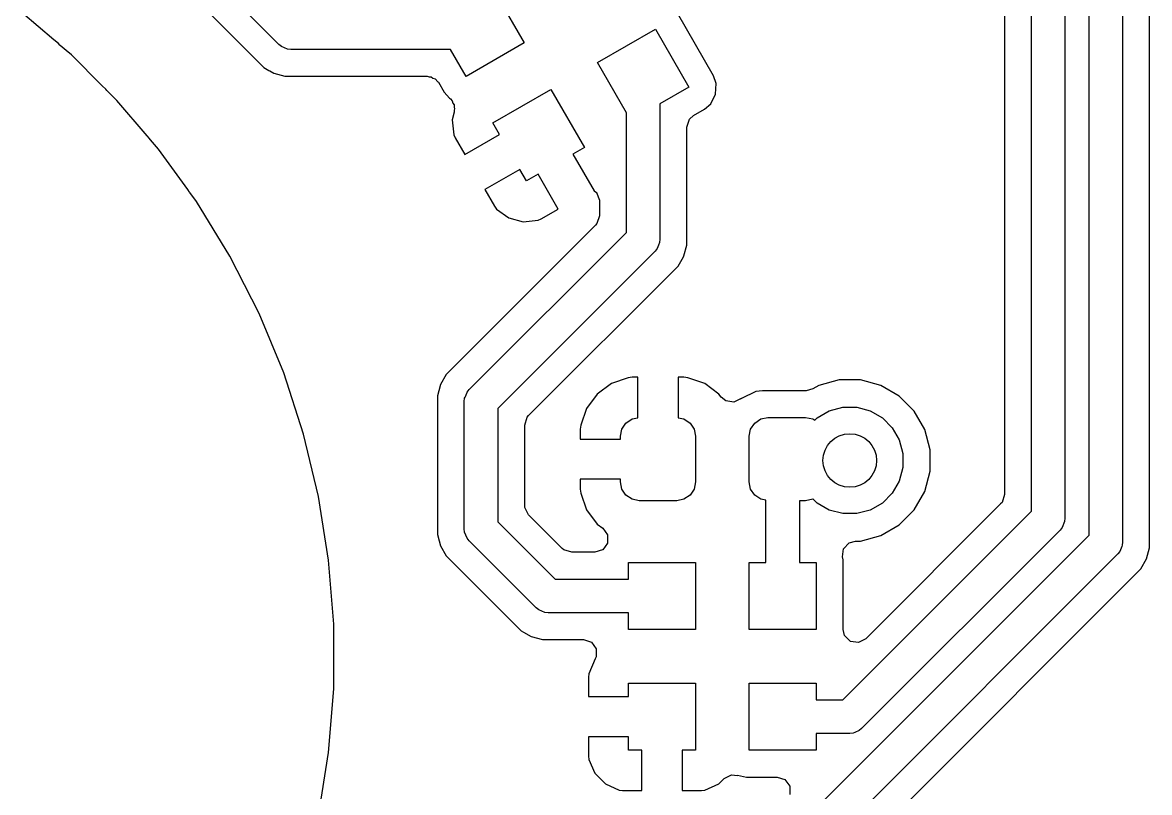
# Model space of a CAD drawing. Extents: x 0.79 to 7.64, y -5.35 to -0.98.
# Drawn here: x 4.3614 to 4.6923, y -4.9219 to -4.6959 of the extents above; entities that cross this region are included whole.
import ezdxf

# ---------------------------------------------------------------- set-up
doc = ezdxf.new("R2010")
doc.units = 0
doc.header["$MEASUREMENT"] = 0
doc.layers.add('BLACK', color=7, linetype='CONTINUOUS')

msp = doc.modelspace()

# ---------------------------------------------------------------- linework, layer by layer
at = {"layer": 'BLACK', "linetype": 'CONTINUOUS'}
for p, q in [((4.68445, -2.95098), (4.68445, -4.84835)), ((4.67461, -4.84631), (4.67461, -2.95302)), ((4.66752, -2.95799), (4.66752, -4.84134)), ((4.65768, -4.8393), (4.65768, -2.96003)), ((4.64978, -3.06673), (4.64978, -4.83442)), ((4.69234, -4.84666), (4.69234, -3.07873)), ((4.43668, -4.7023), (4.41975, -4.68537)), ((4.49886, -4.68479), (4.5087, -4.70184)), ((4.41297, -4.68976), (4.4299, -4.70669)), ((4.37057, -4.70095), (4.36141, -4.69313)), ((4.56433, -4.71154), (4.55371, -4.69314)), ((4.53021, -4.70761), (4.54726, -4.69776)), ((4.54726, -4.69776), (4.5571, -4.71481)), ((4.37058, -4.70096), (4.37057, -4.70095)), ((4.37192, -4.70206), (4.37058, -4.70096)), ((4.37239, -4.70251), (4.37192, -4.70206)), ((4.37248, -4.70259), (4.37239, -4.70251)), ((4.37425, -4.7041), (4.37248, -4.70259)), ((4.43742, -4.70291), (4.43668, -4.7023)), ((4.5087, -4.70184), (4.49165, -4.71168)), ((4.37576, -4.70539), (4.37425, -4.7041)), ((4.3848, -4.71443), (4.37576, -4.70539)), ((4.4392, -4.70365), (4.43742, -4.70291)), ((4.44016, -4.70374), (4.4392, -4.70365)), ((4.4392, -4.70365), (4.4392, -4.70365)), ((4.48707, -4.70374), (4.44016, -4.70374)), ((4.49165, -4.71168), (4.48707, -4.70374)), ((4.4299, -4.70669), (4.4299, -4.70669)), ((4.4299, -4.70669), (4.43229, -4.70907)), ((4.43229, -4.70907), (4.43375, -4.70992)), ((4.53874, -4.72237), (4.53021, -4.70761)), ((4.43375, -4.70992), (4.43404, -4.71008)), ((4.43404, -4.71008), (4.43404, -4.71008)), ((4.43404, -4.71008), (4.43521, -4.71076)), ((4.43521, -4.71076), (4.43521, -4.71076)), ((4.43521, -4.71076), (4.43847, -4.71163)), ((4.43847, -4.71163), (4.44184, -4.71163)), ((4.44184, -4.71163), (4.48026, -4.71163)), ((4.48026, -4.71163), (4.48084, -4.71182)), ((4.48084, -4.71182), (4.48145, -4.71182)), ((4.48145, -4.71182), (4.48187, -4.71216)), ((4.48187, -4.71216), (4.48255, -4.71238)), ((4.48255, -4.71238), (4.4834, -4.71323)), ((4.56508, -4.71376), (4.56433, -4.71154)), ((4.38483, -4.71446), (4.3848, -4.71443)), ((4.3848, -4.71443), (4.3848, -4.71443)), ((4.38587, -4.71546), (4.38483, -4.71446)), ((4.38619, -4.71582), (4.38587, -4.71546)), ((4.38627, -4.7159), (4.38619, -4.71582)), ((4.4834, -4.71323), (4.48353, -4.7134)), ((4.48353, -4.7134), (4.48521, -4.71631)), ((4.49953, -4.72532), (4.51658, -4.71548)), ((4.51658, -4.71548), (4.52642, -4.73253)), ((4.5571, -4.71481), (4.54858, -4.71973)), ((4.56488, -4.71689), (4.56508, -4.71376)), ((4.38844, -4.71807), (4.38627, -4.7159)), ((4.38627, -4.7159), (4.38627, -4.7159)), ((4.3891, -4.71873), (4.38844, -4.71807)), ((4.39801, -4.72916), (4.3891, -4.71873)), ((4.48521, -4.71631), (4.48675, -4.71807)), ((4.48675, -4.71807), (4.48706, -4.71822)), ((4.48706, -4.71822), (4.48753, -4.71886)), ((4.48753, -4.71886), (4.48774, -4.7195)), ((4.56349, -4.71971), (4.56488, -4.71689)), ((4.48815, -4.72217), (4.48755, -4.7244)), ((4.48774, -4.7195), (4.48812, -4.72005)), ((4.48812, -4.72005), (4.48813, -4.72068)), ((4.48813, -4.72068), (4.48828, -4.72115)), ((4.48828, -4.72115), (4.48814, -4.72158)), ((4.48814, -4.72158), (4.48815, -4.72217)), ((4.53874, -4.75745), (4.53874, -4.72237)), ((4.54858, -4.71973), (4.54858, -4.75949)), ((4.55842, -4.72317), (4.56172, -4.72126)), ((4.56172, -4.72126), (4.56349, -4.71971)), ((4.56172, -4.72126), (4.56172, -4.72126)), ((4.56172, -4.72126), (4.56172, -4.72126)), ((4.48755, -4.7244), (4.48755, -4.7244)), ((4.48755, -4.7244), (4.48802, -4.72879)), ((4.5015, -4.72873), (4.49953, -4.72532)), ((4.55647, -4.72654), (4.55722, -4.72425)), ((4.55722, -4.72425), (4.55842, -4.72317)), ((4.48802, -4.72879), (4.48802, -4.72879)), ((4.48802, -4.72879), (4.48842, -4.7297)), ((4.49127, -4.73464), (4.5015, -4.72873)), ((4.55647, -4.76118), (4.55647, -4.72654)), ((4.3987, -4.72994), (4.39801, -4.72916)), ((4.39888, -4.73018), (4.3987, -4.72994)), ((4.39896, -4.73028), (4.39888, -4.73018)), ((4.40136, -4.73308), (4.39896, -4.73028)), ((4.48842, -4.7297), (4.49127, -4.73464)), ((4.40992, -4.74487), (4.40136, -4.73308)), ((4.49127, -4.73464), (4.49127, -4.73464)), ((4.52642, -4.73253), (4.52301, -4.7345)), ((4.52301, -4.7345), (4.52925, -4.74531)), ((4.5074, -4.73896), (4.49717, -4.74487)), ((4.50937, -4.74237), (4.5074, -4.73896)), ((4.51278, -4.7404), (4.50937, -4.74237)), ((4.51869, -4.75063), (4.51278, -4.7404)), ((4.41002, -4.74501), (4.40992, -4.74487)), ((4.41006, -4.74506), (4.41002, -4.74501)), ((4.41032, -4.74541), (4.41006, -4.74506)), ((4.41034, -4.74543), (4.41032, -4.74541)), ((4.41046, -4.74561), (4.41034, -4.74543)), ((4.41199, -4.74771), (4.41046, -4.74561)), ((4.41046, -4.74561), (4.41046, -4.74561)), ((4.49717, -4.74487), (4.50002, -4.7498)), ((4.49717, -4.74487), (4.49717, -4.74487)), ((4.52925, -4.74531), (4.52998, -4.74578)), ((4.41245, -4.74835), (4.41199, -4.74771)), ((4.42231, -4.76444), (4.41245, -4.74835)), ((4.52998, -4.74578), (4.53001, -4.74588)), ((4.53001, -4.74588), (4.5301, -4.74594)), ((4.5301, -4.74594), (4.53044, -4.747)), ((4.53044, -4.747), (4.53084, -4.74803)), ((4.53084, -4.74803), (4.53084, -4.74823)), ((4.53084, -4.74823), (4.53084, -4.75257)), ((4.50002, -4.7498), (4.50062, -4.7506)), ((4.50062, -4.7506), (4.50418, -4.75321)), ((4.51375, -4.75348), (4.51869, -4.75063)), ((4.5297, -4.75532), (4.48581, -4.79922)), ((4.50418, -4.75321), (4.50418, -4.75321)), ((4.50418, -4.75321), (4.50845, -4.75435)), ((4.50845, -4.75435), (4.51284, -4.75388)), ((4.51284, -4.75388), (4.51375, -4.75348)), ((4.51284, -4.75388), (4.51284, -4.75388)), ((4.5301, -4.75486), (4.5297, -4.75532)), ((4.53084, -4.75257), (4.5301, -4.75486)), ((4.49258, -4.80361), (4.53874, -4.75745)), ((4.54818, -4.76118), (4.54775, -4.76222)), ((4.54849, -4.76045), (4.54818, -4.76118)), ((4.54858, -4.75949), (4.54849, -4.76045)), ((4.54849, -4.76045), (4.54849, -4.76045)), ((4.55562, -4.76435), (4.55647, -4.76118)), ((4.43088, -4.78126), (4.42231, -4.76444)), ((4.42231, -4.76444), (4.42231, -4.76444)), ((4.54714, -4.76297), (4.50098, -4.80913)), ((4.54775, -4.76222), (4.54714, -4.76297)), ((4.54775, -4.76222), (4.54775, -4.76222)), ((4.55391, -4.76736), (4.55549, -4.76463)), ((4.55549, -4.76463), (4.55553, -4.76455)), ((4.55553, -4.76455), (4.5556, -4.76444)), ((4.5556, -4.76444), (4.55562, -4.76435)), ((4.51002, -4.81125), (4.55391, -4.76736)), ((4.4381, -4.7987), (4.43088, -4.78126)), ((4.44394, -4.81665), (4.4381, -4.7987)), ((4.48581, -4.79922), (4.48412, -4.80214)), ((4.48581, -4.79922), (4.48581, -4.79922)), ((4.48581, -4.79922), (4.48581, -4.79922)), ((4.53433, -4.80183), (4.53013, -4.80494)), ((4.53926, -4.80011), (4.53433, -4.80183)), ((4.54043, -4.8), (4.53926, -4.80011)), ((4.53926, -4.80011), (4.53926, -4.80011)), ((4.54213, -4.8), (4.54043, -4.8)), ((4.54213, -4.81189), (4.54213, -4.8)), ((4.55563, -4.8), (4.55394, -4.8)), ((4.55394, -4.8), (4.55394, -4.8)), ((4.55394, -4.8), (4.55394, -4.81189)), ((4.5568, -4.80011), (4.55563, -4.8)), ((4.56173, -4.80183), (4.5568, -4.80011)), ((4.56593, -4.80494), (4.56173, -4.80183)), ((4.60122, -4.80077), (4.59521, -4.80238)), ((4.60744, -4.80077), (4.60122, -4.80077)), ((4.61346, -4.80238), (4.60744, -4.80077)), ((4.48365, -4.80392), (4.48325, -4.8054)), ((4.48412, -4.80214), (4.48365, -4.80392)), ((4.48365, -4.80392), (4.48365, -4.80392)), ((4.48412, -4.80214), (4.48412, -4.80214)), ((4.49154, -4.8054), (4.49197, -4.80435)), ((4.49197, -4.80435), (4.49258, -4.80361)), ((4.49197, -4.80435), (4.49197, -4.80435)), ((4.53013, -4.80494), (4.52703, -4.80914)), ((4.53013, -4.80494), (4.53013, -4.80494)), ((4.56656, -4.80579), (4.56593, -4.80494)), ((4.56593, -4.80494), (4.56593, -4.80494)), ((4.57679, -4.80417), (4.57251, -4.80617)), ((4.57874, -4.80392), (4.57679, -4.80417)), ((4.57679, -4.80417), (4.57679, -4.80417)), ((4.5915, -4.80392), (4.57874, -4.80392)), ((4.57874, -4.80392), (4.57874, -4.80392)), ((4.59344, -4.8034), (4.5915, -4.80392)), ((4.59521, -4.80238), (4.59344, -4.8034)), ((4.59521, -4.80238), (4.59521, -4.80238)), ((4.59521, -4.80238), (4.59521, -4.80238)), ((4.59521, -4.80238), (4.59521, -4.80238)), ((4.61885, -4.80549), (4.61346, -4.80238)), ((4.48325, -4.8054), (4.48325, -4.8054)), ((4.48325, -4.8054), (4.48325, -4.8428)), ((4.49114, -4.80709), (4.49124, -4.80613)), ((4.49114, -4.84449), (4.49114, -4.80709)), ((4.49124, -4.80613), (4.49138, -4.80579)), ((4.49138, -4.80579), (4.49154, -4.8054)), ((4.56793, -4.80694), (4.56656, -4.80579)), ((4.5703, -4.80732), (4.56793, -4.80694)), ((4.57221, -4.80635), (4.5703, -4.80732)), ((4.57223, -4.80637), (4.57221, -4.80635)), ((4.57236, -4.80627), (4.57223, -4.80637)), ((4.57245, -4.80623), (4.57236, -4.80627)), ((4.57251, -4.80617), (4.57245, -4.80623)), ((4.57251, -4.80617), (4.57251, -4.80617)), ((4.62325, -4.80989), (4.61885, -4.80549)), ((4.50098, -4.80913), (4.50098, -4.84245)), ((4.50888, -4.81401), (4.50962, -4.81172)), ((4.50962, -4.81172), (4.51002, -4.81125)), ((4.52703, -4.80914), (4.52531, -4.81407)), ((4.57821, -4.81223), (4.58031, -4.81181)), ((4.58031, -4.81181), (4.59134, -4.81181)), ((4.59134, -4.81181), (4.59345, -4.81223)), ((4.59474, -4.81192), (4.5983, -4.80986)), ((4.5983, -4.80986), (4.60228, -4.8088)), ((4.60228, -4.8088), (4.60639, -4.8088)), ((4.60639, -4.8088), (4.61036, -4.80986)), ((4.61036, -4.80986), (4.61392, -4.81192)), ((4.62636, -4.81528), (4.62325, -4.80989)), ((4.50888, -4.81524), (4.50888, -4.81401)), ((4.52531, -4.81407), (4.5252, -4.81524)), ((4.53743, -4.81521), (4.53862, -4.81343)), ((4.53862, -4.81343), (4.54041, -4.81223)), ((4.54041, -4.81223), (4.54213, -4.81189)), ((4.55394, -4.81189), (4.55565, -4.81223)), ((4.55565, -4.81223), (4.55744, -4.81343)), ((4.55744, -4.81343), (4.55864, -4.81521)), ((4.57522, -4.81521), (4.57642, -4.81343)), ((4.57642, -4.81343), (4.57821, -4.81223)), ((4.59345, -4.81223), (4.59404, -4.81262)), ((4.59404, -4.81262), (4.59474, -4.81192)), ((4.61392, -4.81192), (4.61682, -4.81482)), ((4.61682, -4.81482), (4.61888, -4.81838)), ((4.44834, -4.835), (4.44394, -4.81665)), ((4.50888, -4.83757), (4.50888, -4.81524)), ((4.5252, -4.81524), (4.5252, -4.81811)), ((4.5252, -4.81811), (4.5252, -4.81811)), ((4.5252, -4.81811), (4.53701, -4.81811)), ((4.53701, -4.81732), (4.53743, -4.81521)), ((4.53701, -4.81811), (4.53701, -4.81732)), ((4.55864, -4.81521), (4.55906, -4.81732)), ((4.55906, -4.81732), (4.55906, -4.83071)), ((4.5748, -4.81732), (4.57522, -4.81521)), ((4.5748, -4.83071), (4.5748, -4.81732)), ((4.61888, -4.81838), (4.61994, -4.82235)), ((4.62797, -4.8213), (4.62636, -4.81528)), ((4.62797, -4.82752), (4.62797, -4.8213)), ((4.61994, -4.82235), (4.61994, -4.82646)), ((4.61994, -4.82646), (4.61888, -4.83044)), ((4.62636, -4.83353), (4.62797, -4.82752)), ((4.53701, -4.82992), (4.5252, -4.82992)), ((4.5252, -4.82992), (4.5252, -4.82992)), ((4.5252, -4.82992), (4.5252, -4.8328)), ((4.53701, -4.83071), (4.53701, -4.82992)), ((4.53743, -4.83282), (4.53701, -4.83071)), ((4.55906, -4.83071), (4.55864, -4.83282)), ((4.57522, -4.83282), (4.5748, -4.83071)), ((4.61888, -4.83044), (4.61682, -4.834)), ((4.5252, -4.8328), (4.52531, -4.83397)), ((4.52531, -4.83397), (4.52531, -4.83397)), ((4.52531, -4.83397), (4.52703, -4.83889)), ((4.53862, -4.83461), (4.53743, -4.83282)), ((4.54041, -4.8358), (4.53862, -4.83461)), ((4.55744, -4.83461), (4.55565, -4.8358)), ((4.55864, -4.83282), (4.55744, -4.83461)), ((4.57642, -4.83461), (4.57522, -4.83282)), ((4.57821, -4.8358), (4.57642, -4.83461)), ((4.61682, -4.834), (4.61392, -4.8369)), ((4.62325, -4.83893), (4.62636, -4.83353)), ((4.64978, -4.83442), (4.64904, -4.83671)), ((4.45129, -4.85364), (4.44834, -4.835)), ((4.50893, -4.83818), (4.50888, -4.83757)), ((4.51002, -4.84032), (4.50893, -4.83818)), ((4.54252, -4.83622), (4.54041, -4.8358)), ((4.55354, -4.83622), (4.54252, -4.83622)), ((4.55565, -4.8358), (4.55354, -4.83622)), ((4.57972, -4.8361), (4.57821, -4.8358)), ((4.57972, -4.85433), (4.57972, -4.8361)), ((4.59134, -4.83622), (4.58957, -4.83622)), ((4.58957, -4.83622), (4.58957, -4.85433)), ((4.59345, -4.8358), (4.59134, -4.83622)), ((4.59356, -4.83572), (4.59345, -4.8358)), ((4.59474, -4.8369), (4.59356, -4.83572)), ((4.5983, -4.83896), (4.59474, -4.8369)), ((4.64864, -4.83717), (4.60904, -4.87678)), ((4.61392, -4.8369), (4.61036, -4.83896)), ((4.64904, -4.83671), (4.64864, -4.83717)), ((4.51991, -4.85022), (4.51002, -4.84032)), ((4.52703, -4.83889), (4.53013, -4.8431)), ((4.60228, -4.84002), (4.5983, -4.83896)), ((4.60639, -4.84002), (4.60228, -4.84002)), ((4.60229, -4.89469), (4.65768, -4.8393)), ((4.61036, -4.83896), (4.60639, -4.84002)), ((4.61885, -4.84333), (4.62325, -4.83893)), ((4.66752, -4.84134), (4.66743, -4.8423)), ((4.48325, -4.8428), (4.48325, -4.84618)), ((4.49124, -4.84545), (4.49114, -4.84449)), ((4.50098, -4.84245), (4.51779, -4.85925)), ((4.53013, -4.8431), (4.53013, -4.8431)), ((4.53013, -4.8431), (4.5318, -4.84432)), ((4.5318, -4.84432), (4.53249, -4.84529)), ((4.66608, -4.84482), (4.60781, -4.90309)), ((4.61346, -4.84644), (4.61885, -4.84333)), ((4.66669, -4.84407), (4.66608, -4.84482)), ((4.66743, -4.8423), (4.66669, -4.84407)), ((4.66669, -4.84407), (4.66669, -4.84407)), ((4.48325, -4.84618), (4.48373, -4.84798)), ((4.48373, -4.84798), (4.48412, -4.84943)), ((4.49197, -4.84722), (4.49124, -4.84545)), ((4.49258, -4.84797), (4.49197, -4.84722)), ((4.49197, -4.84722), (4.49197, -4.84722)), ((4.51227, -4.86765), (4.49258, -4.84797)), ((4.53249, -4.84529), (4.53319, -4.84626)), ((4.53319, -4.84626), (4.53319, -4.84627)), ((4.53319, -4.84627), (4.5332, -4.84628)), ((4.5332, -4.84628), (4.53319, -4.84747)), ((4.53319, -4.84747), (4.53319, -4.84867)), ((4.58279, -4.93813), (4.67461, -4.84631)), ((4.60413, -4.84855), (4.60604, -4.84805)), ((4.60604, -4.84805), (4.60744, -4.84805)), ((4.60744, -4.84805), (4.61346, -4.84644)), ((4.60744, -4.84805), (4.60744, -4.84805)), ((4.69234, -4.85004), (4.69234, -4.84666)), ((4.48412, -4.84943), (4.48581, -4.85236)), ((4.52038, -4.85061), (4.51991, -4.85022)), ((4.52267, -4.85136), (4.52038, -4.85061)), ((4.52948, -4.85136), (4.52267, -4.85136)), ((4.53175, -4.85063), (4.52948, -4.85136)), ((4.53176, -4.85062), (4.53175, -4.85063)), ((4.53177, -4.85061), (4.53176, -4.85062)), ((4.53247, -4.84965), (4.53177, -4.85061)), ((4.53318, -4.84869), (4.53247, -4.84965)), ((4.53319, -4.84867), (4.53318, -4.84868)), ((4.53318, -4.84868), (4.53318, -4.84869)), ((4.60221, -4.85271), (4.6025, -4.85032)), ((4.6025, -4.85032), (4.60413, -4.84855)), ((4.68362, -4.85109), (4.68301, -4.85183)), ((4.68421, -4.84965), (4.68362, -4.85108)), ((4.68362, -4.85108), (4.68362, -4.85109)), ((4.68435, -4.84931), (4.68421, -4.84965)), ((4.68445, -4.84835), (4.68435, -4.84931)), ((4.68435, -4.84931), (4.68435, -4.84931)), ((4.69147, -4.8533), (4.69234, -4.85004)), ((4.45278, -4.87245), (4.45129, -4.85364)), ((4.48581, -4.85236), (4.48581, -4.85236)), ((4.48581, -4.85236), (4.48581, -4.85236)), ((4.48581, -4.85236), (4.50549, -4.87204)), ((4.53937, -4.85925), (4.53937, -4.85433)), ((4.53937, -4.85433), (4.55906, -4.85433)), ((4.55906, -4.85433), (4.55906, -4.87402)), ((4.5748, -4.87402), (4.5748, -4.85433)), ((4.5748, -4.85433), (4.57972, -4.85433)), ((4.68301, -4.85183), (4.58831, -4.94653)), ((4.58957, -4.85433), (4.59449, -4.85433)), ((4.59449, -4.85433), (4.59449, -4.87402)), ((4.60238, -4.85355), (4.60221, -4.85271)), ((4.60238, -4.87402), (4.60238, -4.85355)), ((4.60238, -4.85355), (4.60238, -4.85355)), ((4.68978, -4.85622), (4.69147, -4.8533)), ((4.69147, -4.8533), (4.69147, -4.8533)), ((4.69147, -4.8533), (4.69147, -4.8533)), ((4.5927, -4.95331), (4.68978, -4.85622)), ((4.68978, -4.85622), (4.68978, -4.85622)), ((4.51779, -4.85925), (4.53937, -4.85925)), ((4.51301, -4.86827), (4.51227, -4.86765)), ((4.51479, -4.869), (4.51301, -4.86827)), ((4.51575, -4.86909), (4.51479, -4.869)), ((4.51479, -4.869), (4.51479, -4.869)), ((4.53937, -4.86909), (4.51575, -4.86909)), ((4.53937, -4.87402), (4.53937, -4.86909)), ((4.45278, -4.89133), (4.45278, -4.87245)), ((4.50549, -4.87204), (4.50549, -4.87204)), ((4.50549, -4.87204), (4.50788, -4.87443)), ((4.50788, -4.87443), (4.50851, -4.87479)), ((4.55906, -4.87402), (4.53937, -4.87402)), ((4.59449, -4.87402), (4.5748, -4.87402)), ((4.60281, -4.87579), (4.60238, -4.87402)), ((4.50851, -4.87479), (4.50851, -4.87479)), ((4.50851, -4.87479), (4.50851, -4.87479)), ((4.50851, -4.87479), (4.5108, -4.87611)), ((4.5108, -4.87611), (4.51406, -4.87699)), ((4.51406, -4.87699), (4.52616, -4.87699)), ((4.52616, -4.87699), (4.52845, -4.87773)), ((4.52845, -4.87773), (4.52987, -4.87968)), ((4.60451, -4.8775), (4.60281, -4.87579)), ((4.60689, -4.87787), (4.60451, -4.8775)), ((4.60904, -4.87678), (4.60689, -4.87787)), ((4.52987, -4.87968), (4.52987, -4.88209)), ((4.5296, -4.88264), (4.52767, -4.88701)), ((4.52987, -4.88209), (4.5296, -4.88264)), ((4.5296, -4.88264), (4.5296, -4.88264)), ((4.52767, -4.88701), (4.52756, -4.888)), ((4.52756, -4.888), (4.52756, -4.8937)), ((4.53937, -4.8937), (4.53937, -4.88976)), ((4.53937, -4.88976), (4.55906, -4.88976)), ((4.55906, -4.88976), (4.55906, -4.90945)), ((4.5748, -4.90945), (4.5748, -4.88976)), ((4.5748, -4.88976), (4.59449, -4.88976)), ((4.59449, -4.88976), (4.59449, -4.89469)), ((4.45166, -4.90551), (4.45278, -4.89133)), ((4.52756, -4.8937), (4.52756, -4.8937)), ((4.52756, -4.8937), (4.53937, -4.8937)), ((4.59449, -4.89469), (4.60229, -4.89469)), ((4.60529, -4.90443), (4.60433, -4.90453)), ((4.60581, -4.90422), (4.60529, -4.90443)), ((4.60529, -4.90443), (4.60529, -4.90443)), ((4.60706, -4.9037), (4.60581, -4.90422)), ((4.60781, -4.90309), (4.60706, -4.9037)), ((4.60706, -4.9037), (4.60706, -4.9037)), ((4.45129, -4.91014), (4.45166, -4.90551)), ((4.53937, -4.90551), (4.52756, -4.90551)), ((4.52756, -4.90551), (4.52756, -4.90551)), ((4.52756, -4.90551), (4.52756, -4.91121)), ((4.53937, -4.90945), (4.53937, -4.90551)), ((4.60433, -4.90453), (4.59449, -4.90453)), ((4.59449, -4.90453), (4.59449, -4.90945)), ((4.44834, -4.92878), (4.45129, -4.91014)), ((4.54331, -4.90945), (4.53937, -4.90945)), ((4.54331, -4.92126), (4.54331, -4.90945)), ((4.55906, -4.90945), (4.55512, -4.90945)), ((4.55512, -4.90945), (4.55512, -4.92126)), ((4.59449, -4.90945), (4.5748, -4.90945)), ((4.52756, -4.91121), (4.52767, -4.9122)), ((4.52767, -4.9122), (4.52946, -4.91624)), ((4.52946, -4.91624), (4.53258, -4.91936)), ((4.56748, -4.91773), (4.56962, -4.91664)), ((4.56962, -4.91664), (4.57134, -4.91684)), ((4.57134, -4.91684), (4.57135, -4.91681)), ((4.57135, -4.91681), (4.57403, -4.91734)), ((4.57403, -4.91734), (4.57403, -4.91734)), ((4.57403, -4.91734), (4.57403, -4.91734)), ((4.57403, -4.91734), (4.583, -4.91734)), ((4.583, -4.91734), (4.58529, -4.91809)), ((4.53258, -4.91936), (4.53662, -4.92115)), ((4.56181, -4.92115), (4.56585, -4.91936)), ((4.56585, -4.91936), (4.56748, -4.91773)), ((4.58529, -4.91809), (4.58671, -4.92004)), ((4.58671, -4.92004), (4.58671, -4.92244)), ((4.53662, -4.92115), (4.53761, -4.92126)), ((4.53761, -4.92126), (4.54331, -4.92126)), ((4.55512, -4.92126), (4.55512, -4.92126)), ((4.55512, -4.92126), (4.56082, -4.92126)), ((4.56082, -4.92126), (4.56181, -4.92115)), ((4.56082, -4.92126), (4.56082, -4.92126))]:
    msp.add_line(p, q, dxfattribs=at)
at = {"layer": 'BLACK'}
msp.add_circle((4.60433, -4.82441), 0.00787, dxfattribs=at)

doc.saveas('drawing.dxf')
